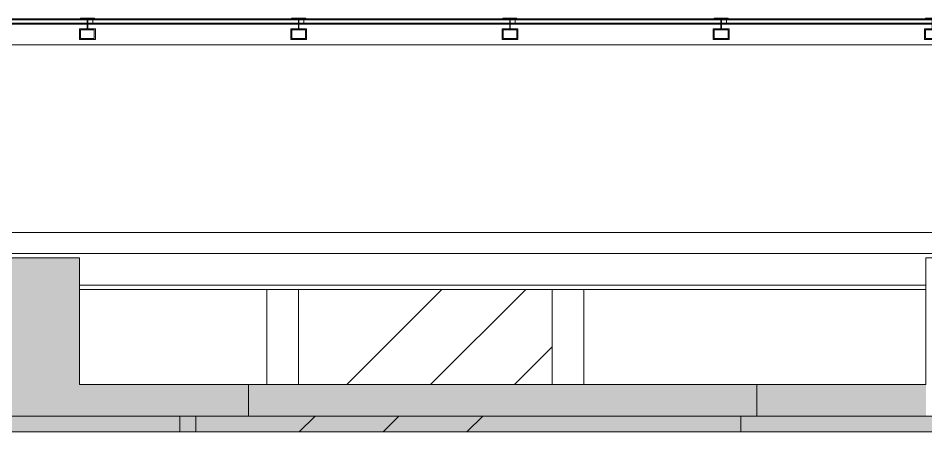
# Model space of a CAD drawing. Header units: millimetres. Extents: x -57519 to 497916, y -349472 to 446842.
# Drawn here: x 457939 to 466532, y 7707 to 11629 of the extents above; entities that cross this region are included whole.
import ezdxf

# ---------------------------------------------------------------- set-up
doc = ezdxf.new("R2010")
doc.units = ezdxf.units.MM
for name, color, linetype, lineweight in [('A-CLNG', 13, 'Continuous', 5), ('A-CLNG-PATT', 13, 'Continuous', 5), ('A-FLOR', 192, 'Continuous', 5), ('A-FLOR-HRAL', 11, 'Continuous', 5), ('A-WALL', 113, 'Continuous', 20), ('A-WALL-PATT', 111, 'Continuous', 20), ('S-COLS', 52, 'Continuous', 20)]:
    doc.layers.add(name, color=color, linetype=linetype, lineweight=lineweight)

# ---------------------------------------------------------------- blocks, each defined once
blk = doc.blocks.new('Railing - T PROFILE-16174661-1_F SINGLE OCCUPANCY DIAGRAM')
at = {"layer": 'A-FLOR-HRAL'}
for p, q in [((8, -8.5), (3, -8.5)), ((3, -8.5), (3, -141.5)), ((8, -68.3), (8, -8.5)), ((8, -141.5), (8, -82.5)), ((105, -72.5), (12.9, -72.5)), ((13, -77.5), (105, -77.5)), ((205, 0), (105, 0)), ((105, 0), (105, -72.5)), ((105, -77.5), (105, -150)), ((115, -10), (195, -10)), ((115, -140), (115, -10)), ((195, -10), (195, -140)), ((205, -150), (205, 0)), ((3, -141.5), (8, -141.5)), ((105, -150), (205, -150)), ((195, -140), (115, -140))]:
    blk.add_line(p, q, dxfattribs=at)
for centre, start, end in [((12.9, -67.5), 189.29526, 270), ((13, -82.5), 90, 180)]:
    blk.add_arc(centre, 5, start, end, dxfattribs=at)
blk = doc.blocks.new('Railing - Railing-12128431-1_F SINGLE OCCUPANCY DIAGRAM')
at = {"layer": 'A-FLOR-HRAL'}
for p, q in [((58839.4, 11622.5), (56839.4, 11622.5)), ((56839.4, 11612.5), (56839.4, 11622.5)), ((56839.4, 11612.5), (56839.4, 11582.5)), ((58786.9, 11612.5), (56839.4, 11612.5)), ((58839.4, 11612.5), (58791.5, 11612.5)), ((58839.4, 11622.5), (58839.4, 11612.5)), ((58839.4, 11582.5), (58839.4, 11612.5)), ((56839.4, 11582.5), (58786.9, 11582.5)), ((56839.4, 11572.5), (56839.4, 11582.5)), ((56839.4, 11572.5), (58786.9, 11572.5)), ((58791.9, 11582.5), (58839.4, 11582.5)), ((58791.9, 11572.5), (58839.4, 11572.5)), ((58839.4, 11582.5), (58839.4, 11572.5))]:
    blk.add_line(p, q, dxfattribs=at)
at = {"extrusion": (0, 0, -1), "zscale": -1, "rotation": 269.9999999999811}
blk.add_blockref('Railing - T PROFILE-16174661-1_F SINGLE OCCUPANCY DIAGRAM', (-58714.4, 11632.5), dxfattribs=at)
blk = doc.blocks.new('Railing - Railing-12128437-1_F SINGLE OCCUPANCY DIAGRAM')
at = {"layer": 'A-FLOR-HRAL'}
for p, q in [((60839.4, 11622.5), (58839.4, 11622.5)), ((58839.4, 11612.5), (58839.4, 11622.5)), ((58839.4, 11612.5), (58839.4, 11582.5)), ((60786.9, 11612.5), (58839.4, 11612.5)), ((60839.4, 11612.5), (60791.5, 11612.5)), ((60839.4, 11622.5), (60839.4, 11612.5)), ((60839.4, 11582.5), (60839.4, 11612.5)), ((58839.4, 11582.5), (60786.9, 11582.5)), ((58839.4, 11572.5), (58839.4, 11582.5)), ((58839.4, 11572.5), (60786.9, 11572.5)), ((60791.9, 11582.5), (60839.4, 11582.5)), ((60791.9, 11572.5), (60839.4, 11572.5)), ((60839.4, 11582.5), (60839.4, 11572.5))]:
    blk.add_line(p, q, dxfattribs=at)
at = {"extrusion": (0, 0, -1), "zscale": -1, "rotation": 269.9999999999811}
blk.add_blockref('Railing - T PROFILE-16174661-1_F SINGLE OCCUPANCY DIAGRAM', (-60714.4, 11632.5), dxfattribs=at)
blk = doc.blocks.new('Railing - Railing-12128443-1_F SINGLE OCCUPANCY DIAGRAM')
at = {"layer": 'A-FLOR-HRAL'}
for p, q in [((62839.4, 11622.5), (60839.4, 11622.5)), ((60839.4, 11612.5), (60839.4, 11622.5)), ((60839.4, 11612.5), (60839.4, 11582.5)), ((62786.9, 11612.5), (60839.4, 11612.5)), ((62839.4, 11612.5), (62791.5, 11612.5)), ((62839.4, 11622.5), (62839.4, 11612.5)), ((62839.4, 11582.5), (62839.4, 11612.5)), ((60839.4, 11582.5), (62786.9, 11582.5)), ((60839.4, 11572.5), (60839.4, 11582.5)), ((60839.4, 11572.5), (62786.9, 11572.5)), ((62791.9, 11582.5), (62839.4, 11582.5)), ((62791.9, 11572.5), (62839.4, 11572.5)), ((62839.4, 11582.5), (62839.4, 11572.5))]:
    blk.add_line(p, q, dxfattribs=at)
at = {"extrusion": (0, 0, -1), "zscale": -1, "rotation": 269.9999999999811}
blk.add_blockref('Railing - T PROFILE-16174661-1_F SINGLE OCCUPANCY DIAGRAM', (-62714.4, 11632.5), dxfattribs=at)
blk = doc.blocks.new('Railing - Railing-12128449-1_F SINGLE OCCUPANCY DIAGRAM')
at = {"layer": 'A-FLOR-HRAL'}
for p, q in [((64839.4, 11622.5), (62839.4, 11622.5)), ((62839.4, 11612.5), (62839.4, 11622.5)), ((62839.4, 11612.5), (62839.4, 11582.5)), ((64786.9, 11612.5), (62839.4, 11612.5)), ((64839.4, 11612.5), (64791.5, 11612.5)), ((64839.4, 11622.5), (64839.4, 11612.5)), ((64839.4, 11582.5), (64839.4, 11612.5)), ((62839.4, 11582.5), (64786.9, 11582.5)), ((62839.4, 11572.5), (62839.4, 11582.5)), ((62839.4, 11572.5), (64786.9, 11572.5)), ((64791.9, 11582.5), (64839.4, 11582.5)), ((64791.9, 11572.5), (64839.4, 11572.5)), ((64839.4, 11582.5), (64839.4, 11572.5))]:
    blk.add_line(p, q, dxfattribs=at)
at = {"extrusion": (0, 0, -1), "zscale": -1, "rotation": 269.9999999999811}
blk.add_blockref('Railing - T PROFILE-16174661-1_F SINGLE OCCUPANCY DIAGRAM', (-64714.4, 11632.5), dxfattribs=at)
blk = doc.blocks.new('Railing - Railing-12128455-1_F SINGLE OCCUPANCY DIAGRAM')
at = {"layer": 'A-FLOR-HRAL'}
for p, q in [((66839.4, 11622.5), (64839.4, 11622.5)), ((64839.4, 11612.5), (64839.4, 11622.5)), ((64839.4, 11612.5), (64839.4, 11582.5)), ((66786.9, 11612.5), (64839.4, 11612.5)), ((66839.4, 11612.5), (66791.5, 11612.5)), ((66839.4, 11622.5), (66839.4, 11612.5)), ((66839.4, 11582.5), (66839.4, 11612.5)), ((64839.4, 11582.5), (66786.9, 11582.5)), ((64839.4, 11572.5), (64839.4, 11582.5)), ((64839.4, 11572.5), (66786.9, 11572.5)), ((66791.9, 11582.5), (66839.4, 11582.5)), ((66791.9, 11572.5), (66839.4, 11572.5)), ((66839.4, 11582.5), (66839.4, 11572.5))]:
    blk.add_line(p, q, dxfattribs=at)
at = {"extrusion": (0, 0, -1), "zscale": -1, "rotation": 269.9999999999811}
blk.add_blockref('Railing - T PROFILE-16174661-1_F SINGLE OCCUPANCY DIAGRAM', (-66714.4, 11632.5), dxfattribs=at)

msp = doc.modelspace()

# ---------------------------------------------------------------- hatches: boundary and pattern name
at = {"layer": 'A-CLNG-PATT'}
h = msp.add_hatch(dxfattribs=at)
h.set_pattern_fill('FP_860', color=256, style=0, pattern_type=2)
h.set_pattern_definition([(45, (399805.4, 0), (-2245.06, 2245.06), []), (45, (400599.2, 0), (5e-13, 4490.13), []), (45, (399011.7, 0), (5e-13, 4490.13), [])])
h.paths.add_polyline_path([(450097.2, 7707.5), (459469.7, 7707.5), (459469.7, 7857.5), (450097.2, 7857.5)], flags=0)
h.paths.add_polyline_path([(464422.1, 7707.5), (464782.2, 7707.5), (464782.2, 7857.5), (459619.7, 7857.5), (459619.7, 7707.5), (463290.1, 7707.5)], flags=0)
h.paths.add_polyline_path([(460594.7, 8157.5), (462994.7, 8157.5), (462994.7, 9057.5), (460594.7, 9057.5)], flags=0)
h.paths.add_polyline_path([(451469.9, 8157.5), (452447.2, 8157.5), (452447.2, 9057.5), (450097.2, 9057.5), (450097.2, 8157.5)], flags=0)
at = {"layer": 'A-WALL-PATT', "lineweight": 5}
for points in [[(458519.7, 7857.5), (460119.7, 7857.5), (460119.7, 8157.5), (458519.7, 8157.5)], [(466532.2, 7857.5), (466532.2, 8157.5), (464932.2, 8157.5), (464932.2, 7857.5)]]:
    msp.add_hatch(color=253, dxfattribs=at).paths.add_polyline_path(points, flags=0)
at = {"layer": 'A-WALL-PATT', "lineweight": 5, "transparency": 33554432}
for points in [[(460119.7, 7857.5), (464932.2, 7857.5), (464932.2, 8157.5), (460119.7, 8157.5)], [(476494.7, 7707.5), (476494.7, 7857.5), (439744.7, 7857.5), (439744.7, 7707.5), (475110.2, 7707.5)]]:
    msp.add_hatch(color=253, dxfattribs=at).paths.add_polyline_path(points, flags=0)
at = {"layer": 'S-COLS'}
msp.add_hatch(color=133, dxfattribs=at).paths.add_polyline_path([(458519.7, 7857.5), (458519.7, 9357.5), (457719.7, 9357.5), (457719.7, 7857.5)], flags=0)

# ---------------------------------------------------------------- linework, layer by layer
at = {"layer": 'A-CLNG'}
for p, q in [((458519.7, 7857.5), (450097.2, 7857.5)), ((459469.7, 7707.5), (459469.7, 7857.5)), ((459619.7, 7857.5), (459619.7, 7707.5)), ((464782.2, 7857.5), (460119.7, 7857.5)), ((464782.2, 7707.5), (464782.2, 7857.5))]:
    msp.add_line(p, q, dxfattribs=at)
at = {"layer": 'A-FLOR', "color": 253}
msp.add_line((441484.9, 11377.5), (472588.6, 11377.5), dxfattribs=at)
at = {"layer": 'A-FLOR'}
for p, q in [((458519.7, 9097.5), (466532.2, 9097.5)), ((458519.7, 9057.5), (463290.1, 9057.5)), ((463294.7, 9057.5), (466532.2, 9057.5)), ((463290.1, 8157.5), (460119.7, 8157.5)), ((464932.2, 8157.5), (463294.7, 8157.5)), ((458519.7, 7857.5), (466532.2, 7857.5)), ((488594.7, 7707.5), (440044.7, 7707.5))]:
    msp.add_line(p, q, dxfattribs=at)
at = {"layer": 'A-WALL', "color": 253, "lineweight": 5}
for p, q in [((474754.7, 9597.5), (457494.9, 9597.5)), ((457494.9, 9397.5), (474954.7, 9397.5)), ((460294.7, 9057.5), (460294.7, 8157.5)), ((460594.7, 9057.5), (460594.7, 8157.5)), ((462994.7, 8157.5), (462994.7, 9057.5)), ((463294.7, 9057.5), (463294.7, 8157.5)), ((460119.7, 7857.5), (460119.7, 8157.5)), ((464932.2, 8157.5), (460119.7, 8157.5)), ((464932.2, 7857.5), (464932.2, 8157.5)), ((476494.7, 7857.5), (439744.7, 7857.5)), ((464782.2, 7857.5), (464932.2, 7857.5)), ((439744.7, 7707.5), (476494.7, 7707.5))]:
    msp.add_line(p, q, dxfattribs=at)
at = {"layer": 'A-WALL', "color": 53}
for p, q in [((460119.7, 8157.5), (458519.7, 8157.5)), ((466532.2, 8157.5), (464932.2, 8157.5)), ((458519.7, 7857.5), (460119.7, 7857.5)), ((464932.2, 7857.5), (466532.2, 7857.5))]:
    msp.add_line(p, q, dxfattribs=at)
at = {"layer": 'S-COLS', "color": 53}
for p, q in [((458519.7, 9357.5), (457719.7, 9357.5)), ((458519.7, 8157.5), (458519.7, 9357.5)), ((467332.2, 9357.5), (466532.2, 9357.5)), ((466532.2, 9357.5), (466532.2, 8157.5)), ((457719.7, 7857.5), (458519.7, 7857.5)), ((466532.2, 7857.5), (467332.2, 7857.5))]:
    msp.add_line(p, q, dxfattribs=at)

# ---------------------------------------------------------------- block references
at = {"layer": 'A-FLOR-HRAL'}
for name in ['Railing - Railing-12128431-1_F SINGLE OCCUPANCY DIAGRAM', 'Railing - Railing-12128437-1_F SINGLE OCCUPANCY DIAGRAM', 'Railing - Railing-12128443-1_F SINGLE OCCUPANCY DIAGRAM', 'Railing - Railing-12128449-1_F SINGLE OCCUPANCY DIAGRAM', 'Railing - Railing-12128455-1_F SINGLE OCCUPANCY DIAGRAM']:
    msp.add_blockref(name, (399805.4, 0), dxfattribs=at)

doc.saveas('drawing.dxf')
